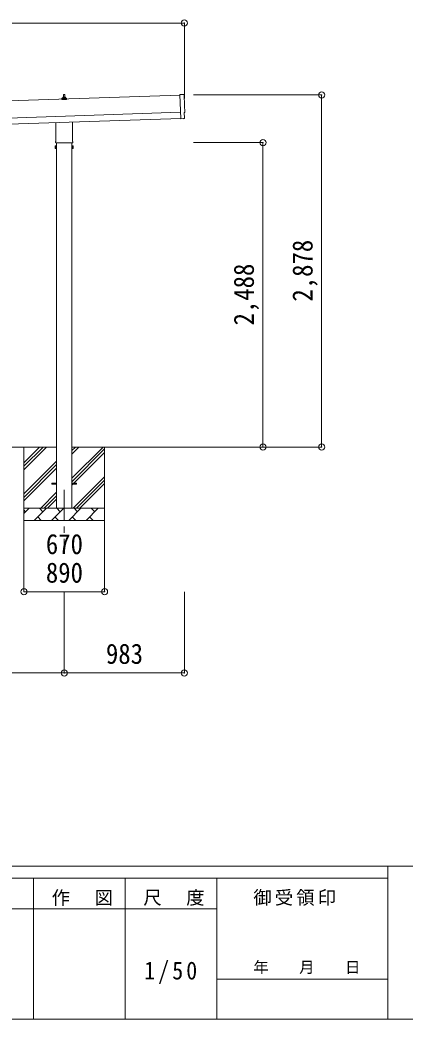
# Model space of a CAD drawing. Units: millimetres at full size, sheet at 1:50. Extents: x -14053 to 14053, y -9700 to 9700.
# Drawn here: x 5892 to 9043, y -9700 to -1534 of the extents above; entities that cross this region are included whole.
import ezdxf
from ezdxf.enums import TextEntityAlignment as Align

# ---------------------------------------------------------------- set-up
doc = ezdxf.new("R2010")
doc.units = ezdxf.units.MM
doc.header["$LTSCALE"] = 50
doc.header["$PDMODE"] = 32
doc.header["$PDSIZE"] = 50
doc.linetypes.add('CHAIN1', pattern=[8, 5, -1, 1, -1])
for name, color, linetype, lineweight in [('0-0_0', 7, 'Continuous', 9), ('0-1_Defpoints', 4, 'Continuous', 9), ('0-6_PARTS1', 6, 'Continuous', 9), ('F-0', 7, 'Continuous', 9)]:
    doc.layers.add(name, color=color, linetype=linetype, lineweight=lineweight)
doc.styles.add('ＭＳ ゴシック', font='')
doc.styles.get('ＭＳ ゴシック').set_extended_font_data('MS Gothic')

msp = doc.modelspace()

# ---------------------------------------------------------------- linework, layer by layer
at = {"layer": '0-0_0'}
for p, q in [((6192.08, -5024.8), (4317.08, -5024.8)), ((5924.58, -5024.8), (5924.58, -5624.8)), ((5924.58, -5209.85), (6109.63, -5024.8)), ((5924.58, -5181.56), (6081.35, -5024.8)), ((5924.58, -5153.28), (6053.07, -5024.8)), ((6317.08, -5279.9), (6572.18, -5024.8)), ((6317.08, -5081.91), (6374.19, -5024.8)), ((6317.08, -5053.62), (6345.91, -5024.8)), ((7311.46, -5024.8), (6317.08, -5024.8)), ((6317.08, -5308.18), (6584.58, -5040.68)), ((6584.58, -5024.8), (6584.58, -5624.8)), ((5924.58, -5407.84), (6192.08, -5140.34)), ((6317.08, -5336.46), (6584.58, -5068.96)), ((5924.58, -5436.12), (6192.08, -5168.62)), ((5924.58, -5464.41), (6192.08, -5196.91)), ((6326.74, -5524.8), (6584.58, -5266.95)), ((6355.03, -5524.8), (6584.58, -5295.24)), ((6383.31, -5524.8), (6584.58, -5323.52)), ((6062.18, -5524.8), (6192.08, -5394.9)), ((6090.47, -5524.8), (6192.08, -5423.18)), ((6118.75, -5524.8), (6192.08, -5451.46)), ((5924.58, -5524.8), (6584.58, -5524.8)), ((5924.58, -5567.69), (5967.48, -5524.8)), ((5938.92, -5553.35), (5924.58, -5539.01)), ((6008.9, -5624.8), (6108.9, -5524.8)), ((6080.34, -5553.35), (6051.79, -5524.8)), ((6150.32, -5624.8), (6250.32, -5524.8)), ((6221.77, -5553.35), (6193.21, -5524.8)), ((6291.74, -5624.8), (6391.74, -5524.8)), ((6363.19, -5553.35), (6334.63, -5524.8)), ((6433.16, -5624.8), (6533.16, -5524.8)), ((6504.61, -5553.35), (6476.06, -5524.8)), ((6581.3, -5524.8), (6584.58, -5521.51)), ((6584.58, -5624.8), (5924.58, -5624.8)), ((6037.45, -5596.24), (6066.01, -5624.8)), ((6178.87, -5596.24), (6207.43, -5624.8)), ((6320.29, -5596.24), (6348.85, -5624.8)), ((6461.72, -5596.24), (6490.27, -5624.8))]:
    msp.add_line(p, q, dxfattribs=at)
at = {"layer": '0-1_Defpoints'}
for p, q in [((7201.95, -2148.18), (1308.94, -2344.62)), ((6236.33, -2182.7), (6236.33, -2174.99)), ((6272.83, -2182.7), (6236.33, -2182.7)), ((6236.72, -2174.2), (6272.45, -2174.2)), ((6237.1, -2174.02), (6243.82, -2172.39)), ((6244.2, -2172.2), (6264.97, -2172.2)), ((6244.58, -2171.42), (6244.58, -2167.2)), ((6245.58, -2167.2), (6263.58, -2167.2)), ((6248.58, -2167.2), (6249.31, -2143.68)), ((6250.31, -2142.7), (6258.86, -2142.7)), ((6259.86, -2143.68), (6260.58, -2167.2)), ((6264.58, -2171.42), (6264.58, -2167.2)), ((6272.07, -2174.02), (6265.35, -2172.39)), ((6272.83, -2182.7), (6272.83, -2174.99)), ((1313.6, -2484.54), (7206.61, -2288.1)), ((1315.27, -2534.51), (7208.28, -2338.08)), ((6322.88, -2367.59), (6322.88, -2526.69)), ((7208.37, -2340.84), (7208.4, -2341.84)), ((7228.03, -2341.19), (7234.93, -2340.6)), ((6186.28, -2526.69), (6186.28, -2372.14)), ((6184.58, -2535.46), (6184.58, -2529.96)), ((6324.58, -2529.96), (6324.58, -2535.46)), ((6180.58, -2564.96), (6181.34, -2563.65)), ((6180.58, -2564.96), (6180.58, -2581.96)), ((6180.58, -2581.96), (6181.34, -2583.28)), ((6187.58, -2568.56), (6181.34, -2568.56)), ((6187.58, -2578.37), (6181.34, -2578.37)), ((6187.58, -2583.28), (6181.34, -2583.28)), ((6322.52, -2538.96), (6186.65, -2538.96)), ((6190.08, -2582.66), (6187.58, -2582.66)), ((6192.08, -2538.96), (6192.08, -5524.8)), ((6317.08, -5524.8), (6317.08, -2538.96)), ((6319.08, -2582.66), (6321.58, -2582.66)), ((6321.58, -2568.56), (6327.82, -2568.56)), ((6321.58, -2578.37), (6327.82, -2578.37)), ((6321.58, -2583.28), (6327.82, -2583.28)), ((6328.58, -2564.96), (6327.82, -2563.65)), ((6328.58, -2581.96), (6327.82, -2583.28)), ((6328.58, -2564.96), (6328.58, -2581.96)), ((6154.58, -5320.3), (6192.08, -5320.3)), ((6154.58, -5329.3), (6154.58, -5320.3)), ((6154.58, -5329.3), (6192.08, -5329.3)), ((6317.08, -5320.3), (6354.58, -5320.3)), ((6317.08, -5329.3), (6354.58, -5329.3)), ((6354.58, -5329.3), (6354.58, -5320.3))]:
    msp.add_line(p, q, dxfattribs=at)
at = {"layer": '0-1_Defpoints', "color": 7, "linetype": 'CHAIN1'}
msp.add_line((6254.58, -5374.8), (6254.58, -5874.8), dxfattribs=at)
at = {"layer": '0-1_Defpoints'}
for points in [[(7233.39, -2143.7), (7201.78, -2143.1), (7208.37, -2340.84)], [(7227.27, -2340.94), (7226.59, -2340.33), (7208.4, -2341.85)], [(7237.67, -2337.51), (7236.1, -2290.51), (7236.7, -2290.49)], [(6187.58, -2583.28), (6187.58, -2563.65), (6181.34, -2563.65)], [(6187.58, -2582.66), (6187.58, -2564.26), (6190.08, -2564.26)], [(6321.58, -2582.66), (6321.58, -2564.26), (6319.08, -2564.26)], [(6321.58, -2583.28), (6321.58, -2563.65), (6327.82, -2563.65)]]:
    msp.add_lwpolyline(points, dxfattribs=at)
for points in [[(6190.08, -2583.96), (6190.08, -2562.96), (6192.08, -2562.96), (6192.08, -2583.96)], [(6319.08, -2583.96), (6319.08, -2562.96), (6317.08, -2562.96), (6317.08, -2583.96)]]:
    msp.add_lwpolyline(points, close=True, dxfattribs=at)
for centre, radius, start, end in [((6237.33, -2174.99), 1, 103.62699, 180), ((6243.58, -2171.42), 1, 283.62699, 0), ((6248.67, -2167.84), 4.13, 90, 171.17633), ((6245.58, -2168.2), 1, 90, 180), ((6250.31, -2143.7), 1, 90, 178.60509), ((6257.92, -2167.2), 4.83, 133.60282, 180), ((6251.25, -2167.2), 4.83, 0, 46.39718), ((6258.86, -2143.7), 1, 1.39491, 90), ((6260.5, -2167.84), 4.13, 8.82367, 90), ((6263.58, -2168.2), 1, 0, 90), ((6265.58, -2171.42), 1, 180, 256.37301), ((6271.83, -2174.99), 1, 0, 76.37301), ((6188.58, -2529.96), 4, 125.09963, 180), ((6320.58, -2529.96), 4, 0, 54.90037), ((6196.82, -2573.46), 16.24, 162.41205, 197.58795), ((6184.93, -2566.1), 4.34, 145.61575, 214.38425), ((6184.93, -2580.82), 4.34, 145.61575, 214.38425), ((6188.58, -2535.46), 4, 180, 194.47751), ((6188.58, -2535.46), 4, 194.47751, 241.04498), ((6320.58, -2535.46), 4, 298.95502, 345.52249), ((6320.58, -2535.46), 4, 345.52249, 0), ((6312.34, -2573.46), 16.24, 342.41205, 17.58795), ((6324.24, -2566.1), 4.34, 325.61575, 34.38425), ((6324.24, -2580.82), 4.34, 325.61575, 34.38425)]:
    msp.add_arc(centre, radius, start, end, dxfattribs=at)
for centre, major_axis, ratio, start_param, end_param in [((7233.33, -2146.7), (3, 0.1), 0.99863, 6.2683889, 7.8016218), ((11998.89, -2058.31), (-4760.73, -158.69), 0.99863, 6.2683889, 6.2976778), ((7236.55, -2286.09), (4.4, 0.15), 0.99863, 4.712389, 6.2976778), ((7227.94, -2340.19), (0.75, -0.666), 0.9974, 4.712389, 5.5252311), ((7234.66, -2337.61), (2.25, -2), 0.9974, 5.5252311, 7.0411395)]:
    msp.add_ellipse(centre, major_axis=major_axis, ratio=ratio, start_param=start_param, end_param=end_param, dxfattribs=at)
at = {"layer": '0-6_PARTS1'}
for p, q in [((1277.58, -1558.96), (7237.58, -1558.96)), ((7237.58, -1558.96), (7237.58, -2176.3)), ((8360.83, -2146.78), (7311.46, -2146.78)), ((8360.83, -5024.8), (8360.83, -2146.78)), ((7880.75, -2536.76), (7311.46, -2536.76)), ((7880.75, -5024.8), (7880.75, -2536.76)), ((7880.75, -5024.8), (7311.46, -5024.8)), ((8360.83, -5024.8), (7311.46, -5024.8)), ((5924.58, -6207.87), (5924.58, -5624.8)), ((6584.58, -6207.87), (6584.58, -5624.8)), ((5924.58, -6207.87), (6584.58, -6207.87)), ((6254.58, -6871.26), (6254.58, -6207.87)), ((6254.58, -6871.26), (6254.58, -6207.87)), ((7237.58, -6871.26), (7237.58, -6207.87)), ((4254.58, -6871.26), (6254.58, -6871.26)), ((6254.58, -6871.26), (7237.58, -6871.26))]:
    msp.add_line(p, q, dxfattribs=at)
for p in [(7237.58, -1558.96), (8360.83, -2146.78), (7880.75, -2536.76), (7880.75, -5024.8), (8360.83, -5024.8), (5924.58, -6207.87), (6584.58, -6207.87), (6254.58, -6871.26), (7237.58, -6871.26)]:
    msp.add_point(p, dxfattribs=at)
at = {"layer": 'F-0', "color": 5, "lineweight": 5}
for p, q in [((-14053.43, -8450), (13346.57, -8450)), ((8901.98, -8450), (8901.98, -9700)), ((-14053.43, -8550), (8901.98, -8550)), ((6001.97, -8550), (6001.97, -9700)), ((6751.97, -8550), (6751.97, -9700)), ((7501.97, -8550), (7501.97, -9700)), ((4501.97, -8800), (7501.97, -8800)), ((7501.97, -9375), (8901.98, -9375)), ((-14053.43, -9700), (13346.57, -9700))]:
    msp.add_line(p, q, dxfattribs=at)

# ---------------------------------------------------------------- texts
at = {"layer": '0-6_PARTS1', "color": 7, "style": 'ＭＳ ゴシック', "width": 0.9}
for s, p in [('2,878', (8335.83, -3835.79)), ('2,488', (7855.75, -4030.78))]:
    msp.add_text(s, height=165, rotation=90, dxfattribs=at).set_placement(p, align=Align.BOTTOM_LEFT)
for s, p in [('670', (6104.58, -5949.5)), ('890', (6104.58, -6182.87)), ('983', (6596.08, -6846.26))]:
    msp.add_text(s, height=165, dxfattribs=at).set_placement(p, align=Align.BOTTOM_LEFT)
at = {"layer": 'F-0', "style": 'ＭＳ ゴシック'}
msp.add_text('年\u3000\u3000月\u3000\u3000日', height=91.64, dxfattribs=at).set_placement((7801.98, -9350), align=Align.BOTTOM_LEFT)
at = {"layer": 'F-0', "attachment_point": 7, "style": 'ＭＳ ゴシック'}
for s, insert, char_height in [('\\T1.17;作\u3000図', (6151.97, -8775), 110), ('\\T1.17;尺\u3000度', (6901.98, -8775), 110), ('\\T1.17;御受領印', (7801.97, -8775), 110), ('\\T1.28;\\W0.9;1/50', (6908.22, -9412.5), 146.6)]:
    msp.add_mtext(s, dxfattribs=dict(at, insert=insert, char_height=char_height))

doc.saveas('drawing.dxf')
